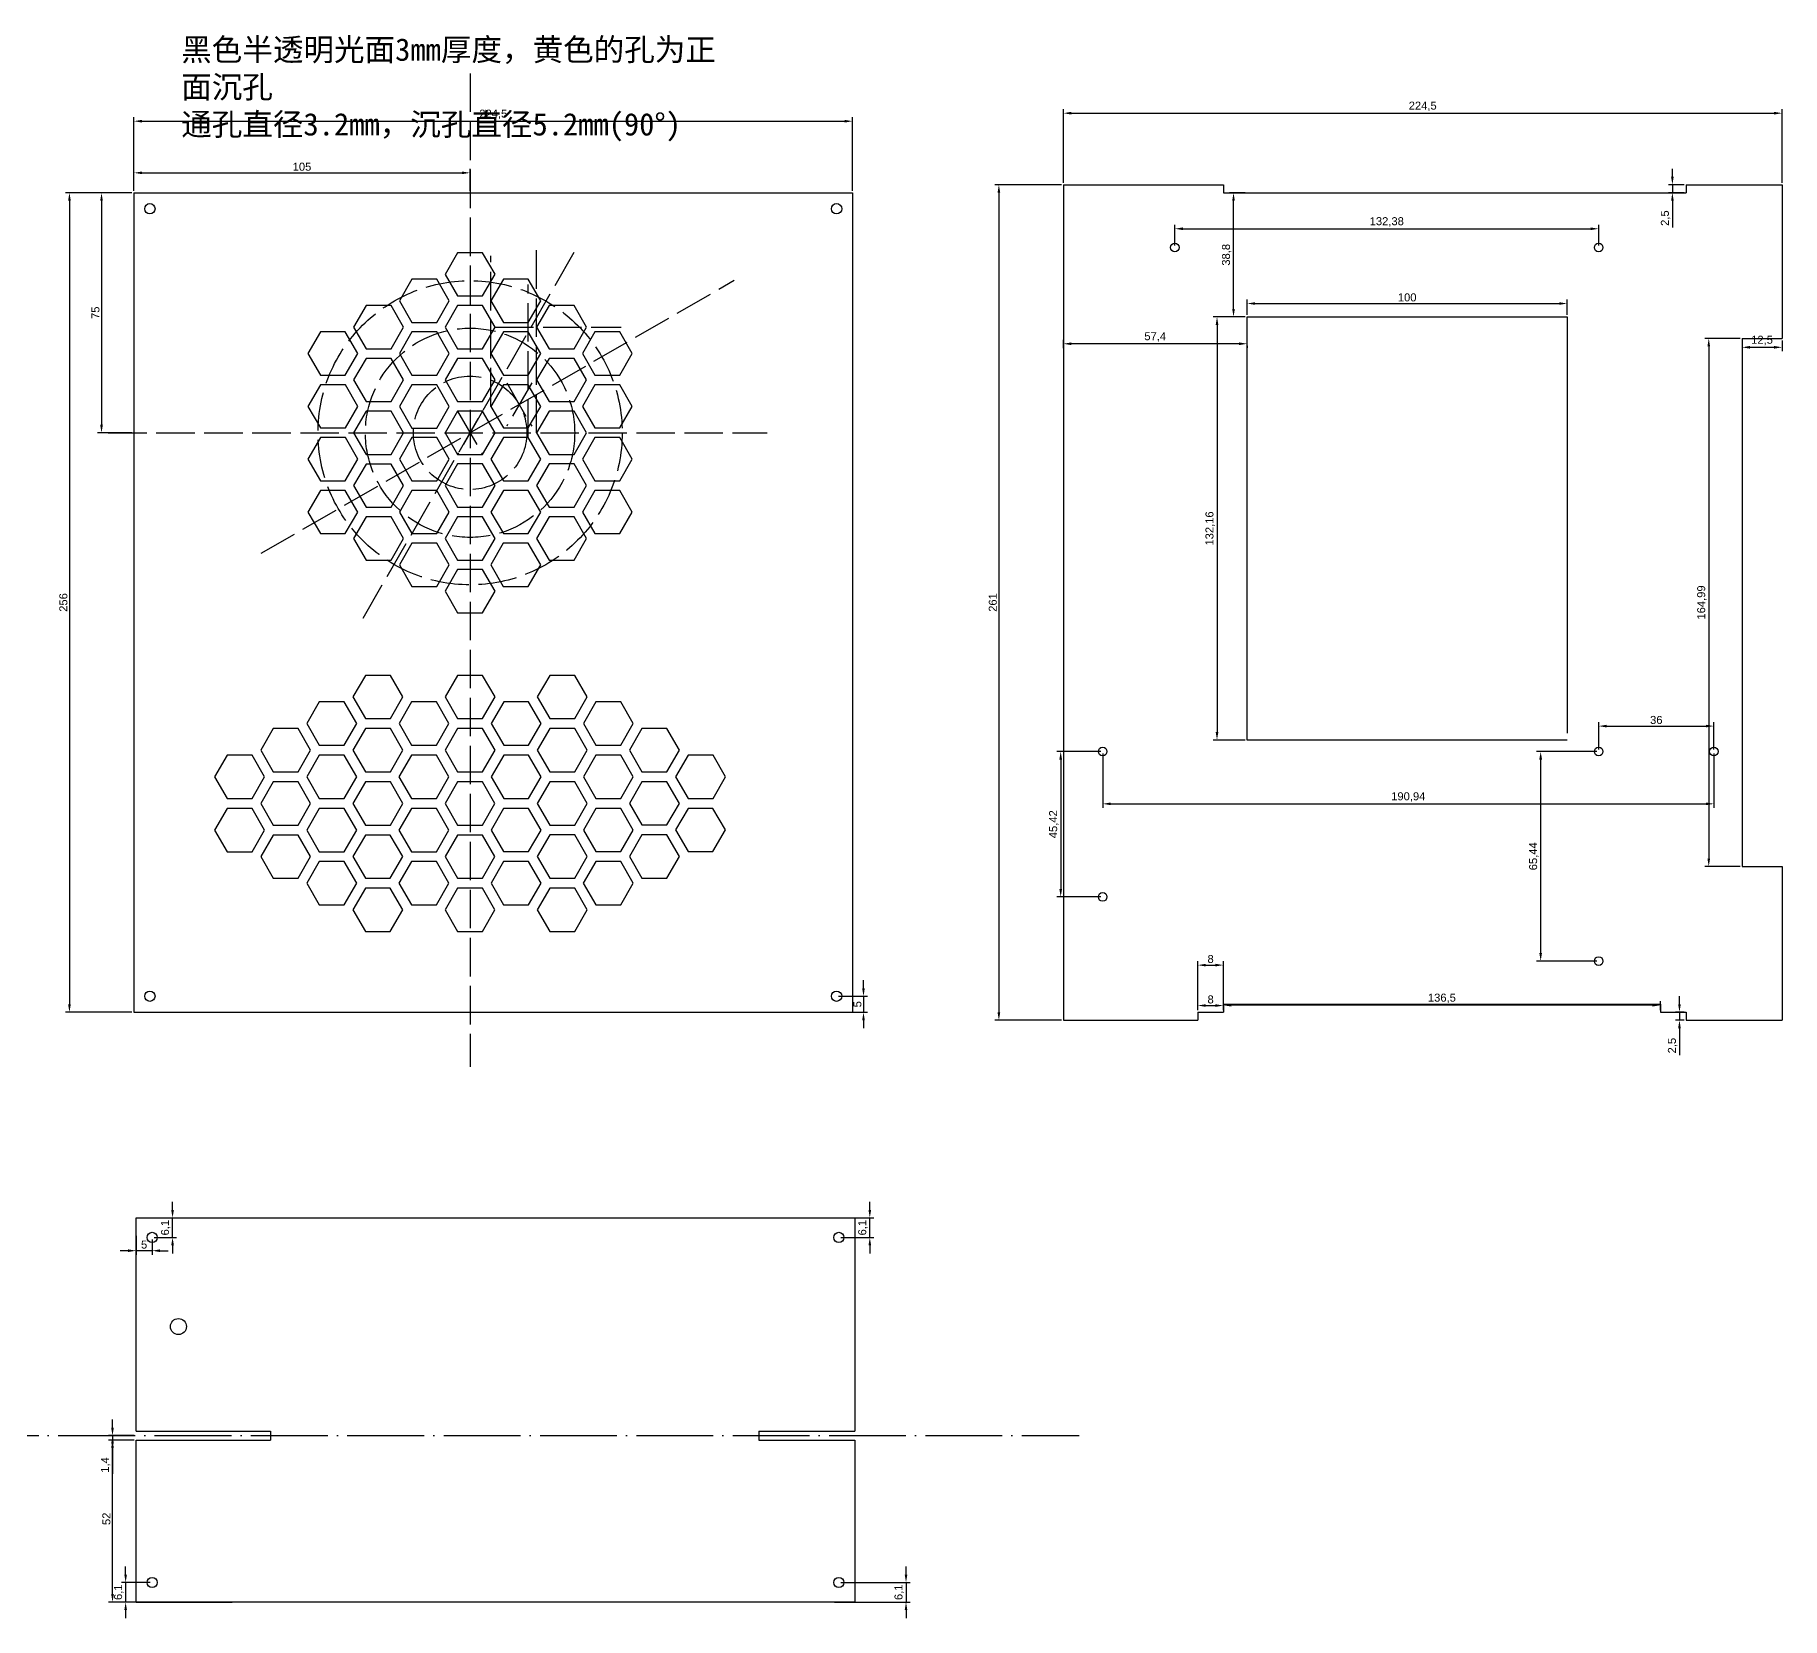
# Model space of a CAD drawing. Header units: millimetres. Extents: x 298 to 1128, y 271 to 765.
# Drawn here: x 582 to 1128, y 271 to 765 of the extents above; entities that cross this region are included whole.
import ezdxf

# ---------------------------------------------------------------- set-up
doc = ezdxf.new("R2010")
doc.units = ezdxf.units.MM
doc.linetypes.add('ACAD_ISO02W100', pattern=[15, 12, -3])
doc.linetypes.add('ACAD_ISO04W100', pattern=[30, 24, -3, 0, -3])
for name, color, linetype in [('discriptions', 40, 'Continuous'), ('marks', 12, 'Continuous'), ('matx', 102, 'Continuous'), ('middleline', 8, 'ACAD_ISO04W100'), ('part marks', 8, 'ACAD_ISO02W100')]:
    doc.layers.add(name, color=color, linetype=linetype)
doc.styles.get("Standard").update_dxf_attribs({"font": 'arial.ttf'})
doc.dimstyles.new('ISO-25', dxfattribs={"dimtxt": 2.5, "dimasz": 2.5, "dimexe": 1.25, "dimexo": 0.625, "dimtad": 1, "dimtxsty": 'Standard', "dimcen": 2.5, "dimadec": 0, "dimazin": 0, "dimtfac": 1, "dimtmove": 0, "dimatfit": 3, "dimfxl": 1, "dimarcsym": 0})

# ---------------------------------------------------------------- blocks, each defined once
blk = doc.blocks.new('*D22')
at = {"layer": 'Defpoints', "color": 0, "transparency": 16777216}
for p in [(1127.55, 740.96), (903.05, 718.62), (1127.55, 718.62)]:
    blk.add_point(p, dxfattribs=at)
at = {"layer": 'marks', "color": 0, "lineweight": -2, "transparency": 16777216}
for p, q in [((903.05, 719.25), (903.05, 742.21)), ((905.55, 740.96), (1125.05, 740.96)), ((1127.55, 719.25), (1127.55, 742.21))]:
    blk.add_line(p, q, dxfattribs=at)
at = {"layer": 'marks', "color": 0, "transparency": 16777216}
for points in [[(905.55, 741.38), (905.55, 740.54), (903.05, 740.96)], [(1125.05, 741.38), (1125.05, 740.54), (1127.55, 740.96)]]:
    blk.add_solid(points, dxfattribs=at)
at = {"layer": 'marks', "color": 0, "transparency": 16777216, "insert": (1015.3, 743.09), "char_height": 2.5, "attachment_point": 5}
blk.add_mtext('224,5', dxfattribs=at)
blk = doc.blocks.new('*D23')
at = {"layer": 'Defpoints', "color": 0, "transparency": 16777216}
for p in [(903.05, 718.62), (882.91, 457.62), (903.05, 457.62)]:
    blk.add_point(p, dxfattribs=at)
at = {"layer": 'marks', "color": 0, "lineweight": -2, "transparency": 16777216}
for p, q in [((902.43, 718.62), (881.66, 718.62)), ((882.91, 716.12), (882.91, 460.12)), ((902.43, 457.62), (881.66, 457.62))]:
    blk.add_line(p, q, dxfattribs=at)
at = {"layer": 'marks', "color": 0, "transparency": 16777216}
for points in [[(882.49, 716.12), (883.33, 716.12), (882.91, 718.62)], [(882.49, 460.12), (883.33, 460.12), (882.91, 457.62)]]:
    blk.add_solid(points, dxfattribs=at)
at = {"layer": 'marks', "color": 0, "transparency": 16777216, "insert": (881.01, 588.12), "char_height": 2.5, "attachment_point": 5, "rotation": 90}
blk.add_mtext('261', dxfattribs=at)
blk = doc.blocks.new('*D24')
at = {"layer": 'Defpoints', "color": 0, "transparency": 16777216}
for p in [(837.22, 738.46), (612.72, 716.12), (837.22, 716.12)]:
    blk.add_point(p, dxfattribs=at)
at = {"layer": 'marks', "color": 0, "lineweight": -2, "transparency": 16777216}
for p, q in [((612.72, 716.75), (612.72, 739.71)), ((615.22, 738.46), (834.72, 738.46)), ((837.22, 716.75), (837.22, 739.71))]:
    blk.add_line(p, q, dxfattribs=at)
at = {"layer": 'marks', "color": 0, "transparency": 16777216}
for points in [[(615.22, 738.88), (615.22, 738.04), (612.72, 738.46)], [(834.72, 738.88), (834.72, 738.04), (837.22, 738.46)]]:
    blk.add_solid(points, dxfattribs=at)
at = {"layer": 'marks', "color": 0, "transparency": 16777216, "insert": (724.97, 740.59), "char_height": 2.5, "attachment_point": 5}
blk.add_mtext('224,5', dxfattribs=at)
blk = doc.blocks.new('*D25')
at = {"layer": 'Defpoints', "color": 0, "transparency": 16777216}
for p in [(612.72, 716.12), (592.58, 460.12), (612.72, 460.12)]:
    blk.add_point(p, dxfattribs=at)
at = {"layer": 'marks', "color": 0, "lineweight": -2, "transparency": 16777216}
for p, q in [((612.1, 716.12), (591.33, 716.12)), ((592.58, 713.62), (592.58, 462.62)), ((612.1, 460.12), (591.33, 460.12))]:
    blk.add_line(p, q, dxfattribs=at)
at = {"layer": 'marks', "color": 0, "transparency": 16777216}
for points in [[(592.16, 713.62), (592.99, 713.62), (592.58, 716.12)], [(592.16, 462.62), (592.99, 462.62), (592.58, 460.12)]]:
    blk.add_solid(points, dxfattribs=at)
at = {"layer": 'marks', "color": 0, "transparency": 16777216, "insert": (590.68, 588.12), "char_height": 2.5, "attachment_point": 5, "rotation": 90}
blk.add_mtext('256', dxfattribs=at)
blk = doc.blocks.new('*D26')
at = {"layer": 'Defpoints', "color": 0, "transparency": 16777216}
for p in [(832.22, 465.12), (832.22, 460.12), (840.62, 460.12)]:
    blk.add_point(p, dxfattribs=at)
at = {"layer": 'marks', "color": 0, "lineweight": -2, "transparency": 16777216}
for p, q in [((840.62, 467.62), (840.62, 470.12)), ((832.85, 465.12), (841.87, 465.12)), ((840.62, 465.12), (840.62, 460.12)), ((832.85, 460.12), (841.87, 460.12)), ((840.62, 457.62), (840.62, 455.12))]:
    blk.add_line(p, q, dxfattribs=at)
at = {"layer": 'marks', "color": 0, "transparency": 16777216}
for points in [[(840.2, 467.62), (841.03, 467.62), (840.62, 465.12)], [(840.2, 457.62), (841.03, 457.62), (840.62, 460.12)]]:
    blk.add_solid(points, dxfattribs=at)
at = {"layer": 'marks', "color": 0, "transparency": 16777216, "insert": (838.72, 462.62), "char_height": 2.5, "attachment_point": 5, "rotation": 90}
blk.add_mtext('5', dxfattribs=at)
blk = doc.blocks.new('*D30')
at = {"layer": 'Defpoints', "color": 0, "transparency": 16777216}
for p in [(1093.3, 716.12), (1097.55, 718.62), (1097.55, 716.12)]:
    blk.add_point(p, dxfattribs=at)
at = {"layer": 'marks', "color": 0, "lineweight": -2, "transparency": 16777216}
for p, q in [((1093.3, 721.12), (1093.3, 723.62)), ((1096.93, 718.62), (1092.05, 718.62)), ((1096.93, 716.12), (1092.05, 716.12)), ((1093.3, 718.62), (1093.3, 716.12)), ((1093.3, 713.62), (1093.3, 705.26))]:
    blk.add_line(p, q, dxfattribs=at)
at = {"layer": 'marks', "color": 0, "transparency": 16777216}
for points in [[(1092.89, 721.12), (1093.72, 721.12), (1093.3, 718.62)], [(1092.89, 713.62), (1093.72, 713.62), (1093.3, 716.12)]]:
    blk.add_solid(points, dxfattribs=at)
at = {"layer": 'marks', "color": 0, "transparency": 16777216, "insert": (1091.18, 708.19), "char_height": 2.5, "attachment_point": 5, "rotation": 90}
blk.add_mtext('2,5', dxfattribs=at)
blk = doc.blocks.new('*D31')
at = {"layer": 'Defpoints', "color": 0, "transparency": 16777216}
for p in [(1115.05, 670.62), (1127.55, 670.62), (1127.55, 667.83)]:
    blk.add_point(p, dxfattribs=at)
at = {"layer": 'marks', "color": 0, "lineweight": -2, "transparency": 16777216}
for p, q in [((1115.05, 669.99), (1115.05, 666.58)), ((1117.55, 667.83), (1125.05, 667.83)), ((1127.55, 669.99), (1127.55, 666.58))]:
    blk.add_line(p, q, dxfattribs=at)
at = {"layer": 'marks', "color": 0, "transparency": 16777216}
for points in [[(1117.55, 668.25), (1117.55, 667.41), (1115.05, 667.83)], [(1125.05, 668.25), (1125.05, 667.41), (1127.55, 667.83)]]:
    blk.add_solid(points, dxfattribs=at)
at = {"layer": 'marks', "color": 0, "transparency": 16777216, "insert": (1121.3, 669.96), "char_height": 2.5, "attachment_point": 5}
blk.add_mtext('12,5', dxfattribs=at)
blk = doc.blocks.new('*D32')
at = {"layer": 'Defpoints', "color": 0, "transparency": 16777216}
for p in [(1115.05, 670.62), (1104.66, 505.63), (1115.05, 505.63)]:
    blk.add_point(p, dxfattribs=at)
at = {"layer": 'marks', "color": 0, "lineweight": -2, "transparency": 16777216}
for p, q in [((1114.43, 670.62), (1103.41, 670.62)), ((1104.66, 668.12), (1104.66, 508.13)), ((1114.43, 505.63), (1103.41, 505.63))]:
    blk.add_line(p, q, dxfattribs=at)
at = {"layer": 'marks', "color": 0, "transparency": 16777216}
for points in [[(1104.24, 668.12), (1105.07, 668.12), (1104.66, 670.62)], [(1104.24, 508.13), (1105.07, 508.13), (1104.66, 505.63)]]:
    blk.add_solid(points, dxfattribs=at)
at = {"layer": 'marks', "color": 0, "transparency": 16777216, "insert": (1102.53, 588.12), "char_height": 2.5, "attachment_point": 5, "rotation": 90}
blk.add_mtext('164,99', dxfattribs=at)
blk = doc.blocks.new('*D33')
at = {"layer": 'Defpoints', "color": 0, "transparency": 16777216}
for p in [(953.05, 474.84), (945.05, 460.13), (953.05, 460.13)]:
    blk.add_point(p, dxfattribs=at)
at = {"layer": 'marks', "color": 0, "lineweight": -2, "transparency": 16777216}
for p, q in [((945.05, 460.75), (945.05, 476.09)), ((947.55, 474.84), (950.55, 474.84)), ((953.05, 460.75), (953.05, 476.09))]:
    blk.add_line(p, q, dxfattribs=at)
at = {"layer": 'marks', "color": 0, "transparency": 16777216}
for points in [[(947.55, 475.26), (947.55, 474.43), (945.05, 474.84)], [(950.55, 475.26), (950.55, 474.43), (953.05, 474.84)]]:
    blk.add_solid(points, dxfattribs=at)
at = {"layer": 'marks', "color": 0, "transparency": 16777216, "insert": (949.05, 476.75), "char_height": 2.5, "attachment_point": 5}
blk.add_mtext('8', dxfattribs=at)
blk = doc.blocks.new('*D34')
at = {"layer": 'Defpoints', "color": 0, "transparency": 16777216}
for p in [(945.05, 460.13), (953.05, 462.21), (953.05, 460.13)]:
    blk.add_point(p, dxfattribs=at)
at = {"layer": 'marks', "color": 0, "lineweight": -2, "transparency": 16777216}
for p, q in [((945.05, 460.75), (945.05, 463.46)), ((947.55, 462.21), (950.55, 462.21)), ((953.05, 460.75), (953.05, 463.46))]:
    blk.add_line(p, q, dxfattribs=at)
at = {"layer": 'marks', "color": 0, "transparency": 16777216}
for points in [[(947.55, 462.63), (947.55, 461.8), (945.05, 462.21)], [(950.55, 462.63), (950.55, 461.8), (953.05, 462.21)]]:
    blk.add_solid(points, dxfattribs=at)
at = {"layer": 'marks', "color": 0, "transparency": 16777216, "insert": (949.05, 464.11), "char_height": 2.5, "attachment_point": 5}
blk.add_mtext('8', dxfattribs=at)
blk = doc.blocks.new('*D35')
at = {"layer": 'Defpoints', "color": 0, "transparency": 16777216}
for p in [(953.05, 462.32), (953.05, 460.13), (1089.55, 460.13)]:
    blk.add_point(p, dxfattribs=at)
at = {"layer": 'marks', "color": 0, "lineweight": -2, "transparency": 16777216}
for p, q in [((953.05, 460.75), (953.05, 463.57)), ((1087.05, 462.32), (955.55, 462.32)), ((1089.55, 460.75), (1089.55, 463.57))]:
    blk.add_line(p, q, dxfattribs=at)
at = {"layer": 'marks', "color": 0, "transparency": 16777216}
for points in [[(955.55, 462.73), (955.55, 461.9), (953.05, 462.32)], [(1087.05, 462.73), (1087.05, 461.9), (1089.55, 462.32)]]:
    blk.add_solid(points, dxfattribs=at)
at = {"layer": 'marks', "color": 0, "transparency": 16777216, "insert": (1021.3, 464.45), "char_height": 2.5, "attachment_point": 5}
blk.add_mtext('136,5', dxfattribs=at)
blk = doc.blocks.new('*D36')
at = {"layer": 'Defpoints', "color": 0, "transparency": 16777216}
for p in [(612.72, 716.12), (602.6, 641.13), (612.72, 641.13)]:
    blk.add_point(p, dxfattribs=at)
at = {"layer": 'marks', "color": 0, "lineweight": -2, "transparency": 16777216}
for p, q in [((612.1, 716.12), (601.35, 716.12)), ((602.6, 713.62), (602.6, 643.63)), ((612.1, 641.13), (601.35, 641.13))]:
    blk.add_line(p, q, dxfattribs=at)
at = {"layer": 'marks', "color": 0, "transparency": 16777216}
for points in [[(602.18, 713.62), (603.01, 713.62), (602.6, 716.12)], [(602.18, 643.63), (603.01, 643.63), (602.6, 641.13)]]:
    blk.add_solid(points, dxfattribs=at)
at = {"layer": 'marks', "color": 0, "transparency": 16777216, "insert": (600.7, 678.62), "char_height": 2.5, "attachment_point": 5, "rotation": 90}
blk.add_mtext('75', dxfattribs=at)
blk = doc.blocks.new('*D11')
at = {"layer": 'Defpoints', "color": 0, "transparency": 16777216}
for p in [(717.72, 722.33), (612.72, 716.12), (717.72, 716.12)]:
    blk.add_point(p, dxfattribs=at)
at = {"layer": 'marks', "color": 0, "lineweight": -2, "transparency": 16777216}
for p, q in [((612.72, 716.75), (612.72, 723.58)), ((615.22, 722.33), (715.22, 722.33)), ((717.72, 716.75), (717.72, 723.58))]:
    blk.add_line(p, q, dxfattribs=at)
at = {"layer": 'marks', "color": 0, "transparency": 16777216}
for points in [[(615.22, 722.75), (615.22, 721.92), (612.72, 722.33)], [(715.22, 722.75), (715.22, 721.92), (717.72, 722.33)]]:
    blk.add_solid(points, dxfattribs=at)
at = {"layer": 'marks', "color": 0, "transparency": 16777216, "insert": (665.22, 724.23), "char_height": 2.5, "attachment_point": 5}
blk.add_mtext('105', dxfattribs=at)
blk = doc.blocks.new('*U1')
at = {"color": 114, "true_color": 0x139b48}
blk.add_lwpolyline([(-3.9, 6.75), (-7.8, 0), (-3.9, -6.75), (3.9, -6.75), (7.8, 0), (3.9, 6.75)], close=True, dxfattribs=at)
blk = doc.blocks.new('*U2')
at = {"layer": 'matx', "color": 0, "linetype": 'ByBlock', "lineweight": -2, "transparency": 16777216}
for p, rotation in [((719.44, 668.96), 59.99999999999999), ((719.44, 652.46), 59.99999999999999), ((676.57, 644.21), 120), ((690.86, 635.96), 120), ((719.44, 635.96), 59.99999999999999), ((705.15, 627.71), 120), ((705.15, 611.21), 180), ((733.73, 611.21), 299.9999999999999), ((719.44, 602.96), 239.9999999999999), ((748.02, 602.96), 299.9999999999999), ((690.86, 602.96), 180), ((676.57, 594.71), 180), ((762.31, 594.71), 299.9999999999999), ((719.44, 586.46), 239.9999999999999), ((719.44, 569.96), 239.9999999999999)]:
    blk.add_blockref('*U1', p, dxfattribs=dict(at, rotation=rotation))
for p in [(762.31, 644.21), (748.02, 635.96), (733.73, 627.71)]:
    blk.add_blockref('*U1', p, dxfattribs=at)
blk = doc.blocks.new('*U3')
at = {"color": 114, "true_color": 0x139b48}
blk.add_lwpolyline([(-3.9, 6.75), (-7.8, 0), (-3.9, -6.75), (3.9, -6.75), (7.8, 0), (3.9, 6.75)], close=True, dxfattribs=at)
blk = doc.blocks.new('*U4')
at = {"layer": 'matx', "color": 0, "linetype": 'ByBlock', "lineweight": -2, "transparency": 16777216}
for p, rotation in [((705.15, 644.21), 59.99999999999999), ((690.86, 619.46), 120), ((748.02, 619.46), 299.9999999999999), ((705.15, 594.71), 180), ((733.73, 594.71), 240)]:
    blk.add_blockref('*U3', p, dxfattribs=dict(at, rotation=rotation))
blk.add_blockref('*U3', (733.73, 644.21), dxfattribs=at)
blk = doc.blocks.new('*U5')
at = {"color": 114, "true_color": 0x139b48}
for points in [[(-11.04, 10.88), (-14.94, 4.13), (-11.04, -2.63), (-3.25, -2.63), (0.65, 4.13), (-3.25, 10.88)], [(3.25, 2.63), (-0.65, -4.13), (3.25, -10.88), (11.04, -10.88), (14.94, -4.13), (11.04, 2.63)]]:
    blk.add_lwpolyline(points, close=True, dxfattribs=at)
blk = doc.blocks.new('*U6')
at = {"layer": 'matx', "color": 0, "linetype": 'ByBlock', "lineweight": -2, "transparency": 16777216}
for p, rotation in [((698, 656.58), 59.99999999999999), ((676.57, 619.46), 120), ((762.31, 619.46), 300.0000000000001), ((740.87, 582.34), 239.9999999999999), ((698, 582.34), 180)]:
    blk.add_blockref('*U5', p, dxfattribs=dict(at, rotation=rotation))
blk.add_blockref('*U5', (740.87, 656.58), dxfattribs=at)
blk = doc.blocks.new('*D12')
at = {"layer": 'Defpoints', "color": 0, "transparency": 16777216}
for p in [(1097.55, 460.13), (1095.51, 457.62), (1097.55, 457.62)]:
    blk.add_point(p, dxfattribs=at)
at = {"layer": 'marks', "color": 0, "lineweight": -2, "transparency": 16777216}
for p, q in [((1095.51, 462.63), (1095.51, 465.13)), ((1096.93, 460.13), (1094.26, 460.13)), ((1095.51, 460.13), (1095.51, 457.62)), ((1096.93, 457.62), (1094.26, 457.62)), ((1095.51, 455.12), (1095.51, 446.76))]:
    blk.add_line(p, q, dxfattribs=at)
at = {"layer": 'marks', "color": 0, "transparency": 16777216}
for points in [[(1095.09, 462.63), (1095.92, 462.63), (1095.51, 460.13)], [(1095.09, 455.12), (1095.92, 455.12), (1095.51, 457.62)]]:
    blk.add_solid(points, dxfattribs=at)
at = {"layer": 'marks', "color": 0, "transparency": 16777216, "insert": (1093.38, 449.69), "char_height": 2.5, "attachment_point": 5, "rotation": 90}
blk.add_mtext('2,5', dxfattribs=at)
blk = doc.blocks.new('*D13')
at = {"layer": 'Defpoints', "color": 0, "transparency": 16777216}
for p in [(1070.27, 704.86), (937.89, 699.04), (1070.27, 699.04)]:
    blk.add_point(p, dxfattribs=at)
at = {"layer": 'marks', "color": 0, "lineweight": -2, "transparency": 16777216}
for p, q in [((937.89, 699.66), (937.89, 706.11)), ((940.39, 704.86), (1067.77, 704.86)), ((1070.27, 699.66), (1070.27, 706.11))]:
    blk.add_line(p, q, dxfattribs=at)
at = {"layer": 'marks', "color": 0, "transparency": 16777216}
for points in [[(940.39, 705.28), (940.39, 704.44), (937.89, 704.86)], [(1067.77, 705.28), (1067.77, 704.44), (1070.27, 704.86)]]:
    blk.add_solid(points, dxfattribs=at)
at = {"layer": 'marks', "color": 0, "transparency": 16777216, "insert": (1004.08, 706.99), "char_height": 2.5, "attachment_point": 5}
blk.add_mtext('132,38', dxfattribs=at)
blk = doc.blocks.new('*D14')
at = {"layer": 'Defpoints', "color": 0, "transparency": 16777216}
for p in [(915.33, 541.56), (1106.27, 541.56), (1106.27, 525.22)]:
    blk.add_point(p, dxfattribs=at)
at = {"layer": 'marks', "color": 0, "lineweight": -2, "transparency": 16777216}
for p, q in [((915.33, 540.93), (915.33, 523.97)), ((1106.27, 540.93), (1106.27, 523.97)), ((917.83, 525.22), (1103.77, 525.22))]:
    blk.add_line(p, q, dxfattribs=at)
at = {"layer": 'marks', "color": 0, "transparency": 16777216}
for points in [[(917.83, 525.64), (917.83, 524.81), (915.33, 525.22)], [(1103.77, 525.64), (1103.77, 524.81), (1106.27, 525.22)]]:
    blk.add_solid(points, dxfattribs=at)
at = {"layer": 'marks', "color": 0, "transparency": 16777216, "insert": (1010.8, 527.35), "char_height": 2.5, "attachment_point": 5}
blk.add_mtext('190,94', dxfattribs=at)
blk = doc.blocks.new('*D15')
at = {"layer": 'Defpoints', "color": 0, "transparency": 16777216}
for p in [(1106.27, 549.51), (1070.27, 541.56), (1106.27, 541.56)]:
    blk.add_point(p, dxfattribs=at)
at = {"layer": 'marks', "color": 0, "lineweight": -2, "transparency": 16777216}
for p, q in [((1070.27, 542.18), (1070.27, 550.76)), ((1072.77, 549.51), (1103.77, 549.51)), ((1106.27, 542.18), (1106.27, 550.76))]:
    blk.add_line(p, q, dxfattribs=at)
at = {"layer": 'marks', "color": 0, "transparency": 16777216}
for points in [[(1072.77, 549.92), (1072.77, 549.09), (1070.27, 549.51)], [(1103.77, 549.92), (1103.77, 549.09), (1106.27, 549.51)]]:
    blk.add_solid(points, dxfattribs=at)
at = {"layer": 'marks', "color": 0, "transparency": 16777216, "insert": (1088.27, 551.41), "char_height": 2.5, "attachment_point": 5}
blk.add_mtext('36', dxfattribs=at)
blk = doc.blocks.new('*D16')
at = {"layer": 'Defpoints', "color": 0, "transparency": 16777216}
for p in [(915.33, 541.56), (902.22, 496.14), (915.33, 496.14)]:
    blk.add_point(p, dxfattribs=at)
at = {"layer": 'marks', "color": 0, "lineweight": -2, "transparency": 16777216}
for p, q in [((914.71, 541.56), (900.97, 541.56)), ((902.22, 539.06), (902.22, 498.64)), ((914.71, 496.14), (900.97, 496.14))]:
    blk.add_line(p, q, dxfattribs=at)
at = {"layer": 'marks', "color": 0, "transparency": 16777216}
for points in [[(901.8, 539.06), (902.64, 539.06), (902.22, 541.56)], [(901.8, 498.64), (902.64, 498.64), (902.22, 496.14)]]:
    blk.add_solid(points, dxfattribs=at)
at = {"layer": 'marks', "color": 0, "transparency": 16777216, "insert": (900.09, 518.85), "char_height": 2.5, "attachment_point": 5, "rotation": 90}
blk.add_mtext('45,42', dxfattribs=at)
blk = doc.blocks.new('*D17')
at = {"layer": 'Defpoints', "color": 0, "transparency": 16777216}
for p in [(1070.27, 541.56), (1052.15, 476.12), (1070.27, 476.12)]:
    blk.add_point(p, dxfattribs=at)
at = {"layer": 'marks', "color": 0, "lineweight": -2, "transparency": 16777216}
for p, q in [((1069.65, 541.56), (1050.9, 541.56)), ((1052.15, 539.06), (1052.15, 478.62)), ((1069.65, 476.12), (1050.9, 476.12))]:
    blk.add_line(p, q, dxfattribs=at)
at = {"layer": 'marks', "color": 0, "transparency": 16777216}
for points in [[(1051.73, 539.06), (1052.57, 539.06), (1052.15, 541.56)], [(1051.73, 478.62), (1052.57, 478.62), (1052.15, 476.12)]]:
    blk.add_solid(points, dxfattribs=at)
at = {"layer": 'marks', "color": 0, "transparency": 16777216, "insert": (1050.02, 508.84), "char_height": 2.5, "attachment_point": 5, "rotation": 90}
blk.add_mtext('65,44', dxfattribs=at)
blk = doc.blocks.new('*D18')
at = {"layer": 'Defpoints', "color": 0, "transparency": 16777216}
for p in [(960.45, 677.32), (1060.45, 681.5), (1060.45, 677.32)]:
    blk.add_point(p, dxfattribs=at)
at = {"layer": 'marks', "color": 0, "lineweight": -2, "transparency": 16777216}
for p, q in [((960.45, 677.95), (960.45, 682.75)), ((1060.45, 677.95), (1060.45, 682.75)), ((962.95, 681.5), (1057.95, 681.5))]:
    blk.add_line(p, q, dxfattribs=at)
at = {"layer": 'marks', "color": 0, "transparency": 16777216}
for points in [[(962.95, 681.92), (962.95, 681.09), (960.45, 681.5)], [(1057.95, 681.92), (1057.95, 681.09), (1060.45, 681.5)]]:
    blk.add_solid(points, dxfattribs=at)
at = {"layer": 'marks', "color": 0, "transparency": 16777216, "insert": (1010.45, 683.41), "char_height": 2.5, "attachment_point": 5}
blk.add_mtext('100', dxfattribs=at)
blk = doc.blocks.new('*D19')
at = {"layer": 'Defpoints', "color": 0, "transparency": 16777216}
for p in [(960.45, 677.32), (951.05, 545.16), (960.45, 545.16)]:
    blk.add_point(p, dxfattribs=at)
at = {"layer": 'marks', "color": 0, "lineweight": -2, "transparency": 16777216}
for p, q in [((959.83, 677.32), (949.8, 677.32)), ((951.05, 674.82), (951.05, 547.66)), ((959.83, 545.16), (949.8, 545.16))]:
    blk.add_line(p, q, dxfattribs=at)
at = {"layer": 'marks', "color": 0, "transparency": 16777216}
for points in [[(950.63, 674.82), (951.47, 674.82), (951.05, 677.32)], [(950.63, 547.66), (951.47, 547.66), (951.05, 545.16)]]:
    blk.add_solid(points, dxfattribs=at)
at = {"layer": 'marks', "color": 0, "transparency": 16777216, "insert": (948.92, 611.24), "char_height": 2.5, "attachment_point": 5, "rotation": 90}
blk.add_mtext('132,16', dxfattribs=at)
blk = doc.blocks.new('*D20')
at = {"layer": 'Defpoints', "color": 0, "transparency": 16777216}
for p in [(956.21, 716.12), (960.45, 716.12), (960.45, 677.32)]:
    blk.add_point(p, dxfattribs=at)
at = {"layer": 'marks', "color": 0, "lineweight": -2, "transparency": 16777216}
for p, q in [((959.83, 716.12), (954.96, 716.12)), ((956.21, 679.82), (956.21, 713.62)), ((959.83, 677.32), (954.96, 677.32))]:
    blk.add_line(p, q, dxfattribs=at)
at = {"layer": 'marks', "color": 0, "transparency": 16777216}
for points in [[(955.79, 713.62), (956.62, 713.62), (956.21, 716.12)], [(955.79, 679.82), (956.62, 679.82), (956.21, 677.32)]]:
    blk.add_solid(points, dxfattribs=at)
at = {"layer": 'marks', "color": 0, "transparency": 16777216, "insert": (954.08, 696.72), "char_height": 2.5, "attachment_point": 5, "rotation": 90}
blk.add_mtext('38,8', dxfattribs=at)
blk = doc.blocks.new('*D21')
at = {"layer": 'Defpoints', "color": 0, "transparency": 16777216}
for p in [(903.05, 668.94), (903.05, 666.92), (960.45, 668.94)]:
    blk.add_point(p, dxfattribs=at)
at = {"layer": 'marks', "color": 0, "lineweight": -2, "transparency": 16777216}
for p, q in [((903.05, 667.54), (903.05, 670.19)), ((957.95, 668.94), (905.55, 668.94)), ((960.45, 668.31), (960.45, 667.69))]:
    blk.add_line(p, q, dxfattribs=at)
at = {"layer": 'marks', "color": 0, "transparency": 16777216}
for points in [[(905.55, 669.36), (905.55, 668.52), (903.05, 668.94)], [(957.95, 669.36), (957.95, 668.52), (960.45, 668.94)]]:
    blk.add_solid(points, dxfattribs=at)
at = {"layer": 'marks', "color": 0, "transparency": 16777216, "insert": (931.75, 671.06), "char_height": 2.5, "attachment_point": 5}
blk.add_mtext('57,4', dxfattribs=at)
blk = doc.blocks.new('*D37')
at = {"layer": 'Defpoints', "color": 0, "transparency": 16777216}
for p in [(613.41, 327.88), (606.03, 326.48), (613.41, 326.48)]:
    blk.add_point(p, dxfattribs=at)
at = {"layer": 'marks', "color": 0, "lineweight": -2, "transparency": 16777216}
for p, q in [((612.78, 327.88), (604.78, 327.88)), ((606.03, 330.38), (606.03, 332.88)), ((606.03, 327.88), (606.03, 326.48)), ((612.78, 326.48), (604.78, 326.48)), ((606.03, 323.98), (606.03, 315.93))]:
    blk.add_line(p, q, dxfattribs=at)
at = {"layer": 'marks', "color": 0, "transparency": 16777216}
for points in [[(605.61, 330.38), (606.45, 330.38), (606.03, 327.88)], [(605.61, 323.98), (606.45, 323.98), (606.03, 326.48)]]:
    blk.add_solid(points, dxfattribs=at)
at = {"layer": 'marks', "color": 0, "transparency": 16777216, "insert": (603.9, 318.7), "char_height": 2.5, "attachment_point": 5, "rotation": 90}
blk.add_mtext('1,4', dxfattribs=at)
blk = doc.blocks.new('*D38')
at = {"layer": 'Defpoints', "color": 0, "transparency": 16777216}
for p in [(606.03, 327.88), (613.41, 327.88), (613.41, 275.88)]:
    blk.add_point(p, dxfattribs=at)
at = {"layer": 'marks', "color": 0, "lineweight": -2, "transparency": 16777216}
for p, q in [((612.78, 327.88), (604.78, 327.88)), ((606.03, 278.38), (606.03, 325.38)), ((612.78, 275.88), (604.78, 275.88))]:
    blk.add_line(p, q, dxfattribs=at)
at = {"layer": 'marks', "color": 0, "transparency": 16777216}
for points in [[(605.61, 325.38), (606.45, 325.38), (606.03, 327.88)], [(605.61, 278.38), (606.45, 278.38), (606.03, 275.88)]]:
    blk.add_solid(points, dxfattribs=at)
at = {"layer": 'marks', "color": 0, "transparency": 16777216, "insert": (604.13, 301.88), "char_height": 2.5, "attachment_point": 5, "rotation": 90}
blk.add_mtext('52', dxfattribs=at)
blk = doc.blocks.new('*D39')
at = {"layer": 'Defpoints', "color": 0, "transparency": 16777216}
for p in [(613.41, 390.88), (618.41, 389.78), (613.41, 385.63)]:
    blk.add_point(p, dxfattribs=at)
at = {"layer": 'marks', "color": 0, "lineweight": -2, "transparency": 16777216}
for p, q in [((613.41, 390.26), (613.41, 384.38)), ((618.41, 389.16), (618.41, 384.38)), ((610.91, 385.63), (608.41, 385.63)), ((618.41, 385.63), (613.41, 385.63)), ((620.91, 385.63), (623.41, 385.63))]:
    blk.add_line(p, q, dxfattribs=at)
at = {"layer": 'marks', "color": 0, "transparency": 16777216}
for points in [[(610.91, 386.05), (610.91, 385.21), (613.41, 385.63)], [(620.91, 386.05), (620.91, 385.21), (618.41, 385.63)]]:
    blk.add_solid(points, dxfattribs=at)
at = {"layer": 'marks', "color": 0, "transparency": 16777216, "insert": (615.91, 387.53), "char_height": 2.5, "attachment_point": 5}
blk.add_mtext('5', dxfattribs=at)
blk = doc.blocks.new('*D40')
at = {"layer": 'Defpoints', "color": 0, "transparency": 16777216}
for p in [(618.41, 395.88), (624.79, 395.88), (618.41, 389.78)]:
    blk.add_point(p, dxfattribs=at)
at = {"layer": 'marks', "color": 0, "lineweight": -2, "transparency": 16777216}
for p, q in [((624.79, 398.38), (624.79, 400.88)), ((619.03, 395.88), (626.04, 395.88)), ((624.79, 389.78), (624.79, 395.88)), ((619.03, 389.78), (626.04, 389.78)), ((624.79, 387.28), (624.79, 384.78))]:
    blk.add_line(p, q, dxfattribs=at)
at = {"layer": 'marks', "color": 0, "transparency": 16777216}
for points in [[(624.37, 398.38), (625.21, 398.38), (624.79, 395.88)], [(624.37, 387.28), (625.21, 387.28), (624.79, 389.78)]]:
    blk.add_solid(points, dxfattribs=at)
at = {"layer": 'marks', "color": 0, "transparency": 16777216, "insert": (622.66, 392.83), "char_height": 2.5, "attachment_point": 5, "rotation": 90}
blk.add_mtext('6,1', dxfattribs=at)
blk = doc.blocks.new('*D41')
at = {"layer": 'Defpoints', "color": 0, "transparency": 16777216}
for p in [(832.91, 281.98), (830.91, 275.88), (853.9, 275.88)]:
    blk.add_point(p, dxfattribs=at)
at = {"layer": 'marks', "color": 0, "lineweight": -2, "transparency": 16777216}
for p, q in [((853.9, 284.48), (853.9, 286.98)), ((833.53, 281.98), (855.15, 281.98)), ((853.9, 281.98), (853.9, 275.88)), ((831.53, 275.88), (855.15, 275.88)), ((853.9, 273.38), (853.9, 270.88))]:
    blk.add_line(p, q, dxfattribs=at)
at = {"layer": 'marks', "color": 0, "transparency": 16777216}
for points in [[(853.49, 284.48), (854.32, 284.48), (853.9, 281.98)], [(853.49, 273.38), (854.32, 273.38), (853.9, 275.88)]]:
    blk.add_solid(points, dxfattribs=at)
at = {"layer": 'marks', "color": 0, "transparency": 16777216, "insert": (851.78, 278.93), "char_height": 2.5, "attachment_point": 5, "rotation": 90}
blk.add_mtext('6,1', dxfattribs=at)
blk = doc.blocks.new('*D42')
at = {"layer": 'Defpoints', "color": 0, "transparency": 16777216}
for p in [(618.41, 281.98), (610.13, 275.88), (618.41, 275.88)]:
    blk.add_point(p, dxfattribs=at)
at = {"layer": 'marks', "color": 0, "lineweight": -2, "transparency": 16777216}
for p, q in [((610.13, 284.48), (610.13, 286.98)), ((617.78, 281.98), (608.88, 281.98)), ((610.13, 281.98), (610.13, 275.88)), ((617.78, 275.88), (608.88, 275.88)), ((610.13, 273.38), (610.13, 270.88))]:
    blk.add_line(p, q, dxfattribs=at)
at = {"layer": 'marks', "color": 0, "transparency": 16777216}
for points in [[(609.71, 284.48), (610.54, 284.48), (610.13, 281.98)], [(609.71, 273.38), (610.54, 273.38), (610.13, 275.88)]]:
    blk.add_solid(points, dxfattribs=at)
at = {"layer": 'marks', "color": 0, "transparency": 16777216, "insert": (608, 278.93), "char_height": 2.5, "attachment_point": 5, "rotation": 90}
blk.add_mtext('6,1', dxfattribs=at)
blk = doc.blocks.new('*D43')
at = {"layer": 'Defpoints', "color": 0, "transparency": 16777216}
for p in [(832.91, 395.88), (842.59, 395.88), (832.91, 389.78)]:
    blk.add_point(p, dxfattribs=at)
at = {"layer": 'marks', "color": 0, "lineweight": -2, "transparency": 16777216}
for p, q in [((842.59, 398.38), (842.59, 400.88)), ((833.53, 395.88), (843.84, 395.88)), ((842.59, 389.78), (842.59, 395.88)), ((833.53, 389.78), (843.84, 389.78)), ((842.59, 387.28), (842.59, 384.78))]:
    blk.add_line(p, q, dxfattribs=at)
at = {"layer": 'marks', "color": 0, "transparency": 16777216}
for points in [[(842.17, 398.38), (843, 398.38), (842.59, 395.88)], [(842.17, 387.28), (843, 387.28), (842.59, 389.78)]]:
    blk.add_solid(points, dxfattribs=at)
at = {"layer": 'marks', "color": 0, "transparency": 16777216, "insert": (840.46, 392.83), "char_height": 2.5, "attachment_point": 5, "rotation": 90}
blk.add_mtext('6,1', dxfattribs=at)

msp = doc.modelspace()

# ---------------------------------------------------------------- linework, layer by layer
at = {"layer": 'matx'}
for p, q in [((612.722, 716.122), (837.222, 716.122)), ((612.722, 716.122), (612.722, 460.122)), ((837.222, 716.122), (837.222, 460.122)), ((903.055, 718.622), (953.055, 718.622)), ((903.055, 718.622), (903.055, 457.622)), ((953.055, 718.622), (953.055, 716.119)), ((953.055, 716.119), (1097.555, 716.119)), ((1097.555, 718.622), (1127.555, 718.622)), ((1097.555, 718.622), (1097.555, 716.119)), ((1127.555, 718.622), (1127.555, 670.62)), ((960.451, 677.322), (1060.451, 677.322)), ((960.451, 545.162), (960.451, 677.322)), ((1060.451, 677.322), (1060.451, 547.322)), ((1115.055, 670.62), (1115.055, 505.625)), ((1115.055, 670.62), (1127.555, 670.62)), ((1060.451, 545.162), (960.451, 545.162)), ((1115.055, 505.625), (1127.555, 505.625)), ((1127.555, 505.625), (1127.555, 457.622)), ((612.722, 460.122), (837.222, 460.122)), ((945.055, 460.126), (945.055, 457.622)), ((945.055, 460.126), (953.052, 460.126)), ((953.052, 462.629), (1089.551, 462.629)), ((953.052, 462.629), (953.052, 460.126)), ((1089.551, 462.629), (1089.551, 460.126)), ((1089.551, 460.126), (1097.555, 460.126)), ((1097.555, 460.126), (1097.555, 457.622)), ((903.055, 457.622), (945.055, 457.622)), ((1097.555, 457.622), (1127.555, 457.622)), ((613.409, 395.882), (837.909, 395.882)), ((613.409, 329.282), (613.409, 395.882)), ((837.909, 395.882), (837.909, 329.282)), ((613.409, 329.282), (655.409, 329.282)), ((655.409, 329.282), (655.409, 326.482)), ((807.909, 329.282), (837.909, 329.282)), ((807.909, 329.282), (807.909, 326.482)), ((613.409, 275.882), (613.409, 326.482)), ((613.409, 326.482), (655.409, 326.482)), ((807.909, 326.482), (837.909, 326.482)), ((837.909, 326.482), (837.909, 275.882)), ((837.909, 275.882), (613.409, 275.882)), ((613.409, 275.882), (643.409, 275.882)), ((837.909, 275.882), (807.909, 275.882))]:
    msp.add_line(p, q, dxfattribs=at)
at = {"layer": 'matx', "color": 114, "true_color": 0x139b48}
for points in [[(713.824, 647.877), (709.926, 641.126), (713.824, 634.374), (721.62, 634.374), (725.518, 641.126), (721.62, 647.877)], [(685.034, 565.355), (681.136, 558.603), (685.034, 551.852), (692.83, 551.852), (696.728, 558.603), (692.83, 565.355)], [(713.824, 565.363), (709.926, 558.612), (713.824, 551.86), (721.62, 551.86), (725.518, 558.612), (721.62, 565.363)], [(742.629, 565.363), (738.73, 558.612), (742.629, 551.86), (750.425, 551.86), (754.323, 558.612), (750.425, 565.363)], [(670.625, 557.044), (666.726, 550.292), (670.625, 543.541), (678.421, 543.541), (682.319, 550.292), (678.421, 557.044)], [(699.429, 557.044), (695.531, 550.292), (699.429, 543.541), (707.225, 543.541), (711.123, 550.292), (707.225, 557.044)], [(728.219, 557.053), (724.321, 550.301), (728.219, 543.549), (736.015, 543.549), (739.913, 550.301), (736.015, 557.053)], [(757.023, 557.053), (753.125, 550.301), (757.023, 543.549), (764.82, 543.549), (768.718, 550.301), (764.82, 557.053)], [(656.23, 548.716), (652.332, 541.965), (656.23, 535.213), (664.026, 535.213), (667.924, 541.965), (664.026, 548.716)], [(685.02, 548.733), (681.121, 541.981), (685.02, 535.23), (692.816, 535.23), (696.714, 541.981), (692.816, 548.733)], [(713.824, 548.733), (709.926, 541.981), (713.824, 535.23), (721.62, 535.23), (725.518, 541.981), (721.62, 548.733)], [(742.614, 548.742), (738.716, 541.99), (742.614, 535.238), (750.41, 535.238), (754.308, 541.99), (750.41, 548.742)], [(771.418, 548.742), (767.52, 541.99), (771.418, 535.238), (779.215, 535.238), (783.113, 541.99), (779.215, 548.742)], [(641.82, 540.405), (637.922, 533.654), (641.82, 526.902), (649.616, 526.902), (653.514, 533.654), (649.616, 540.405)], [(670.625, 540.405), (666.726, 533.654), (670.625, 526.902), (678.421, 526.902), (682.319, 533.654), (678.421, 540.405)], [(699.414, 540.422), (695.516, 533.671), (699.414, 526.919), (707.211, 526.919), (711.109, 533.671), (707.211, 540.422)], [(728.219, 540.422), (724.321, 533.671), (728.219, 526.919), (736.015, 526.919), (739.913, 533.671), (736.015, 540.422)], [(757.009, 540.431), (753.111, 533.679), (757.009, 526.927), (764.805, 526.927), (768.703, 533.679), (764.805, 540.431)], [(785.813, 540.431), (781.915, 533.679), (785.813, 526.927), (793.61, 526.927), (797.508, 533.679), (793.61, 540.431)], [(656.215, 532.094), (652.317, 525.343), (656.215, 518.591), (664.011, 518.591), (667.909, 525.343), (664.011, 532.094)], [(685.02, 532.094), (681.121, 525.343), (685.02, 518.591), (692.816, 518.591), (696.714, 525.343), (692.816, 532.094)], [(713.809, 532.111), (709.911, 525.36), (713.809, 518.608), (721.606, 518.608), (725.504, 525.36), (721.606, 532.111)], [(742.614, 532.111), (738.716, 525.36), (742.614, 518.608), (750.41, 518.608), (754.308, 525.36), (750.41, 532.111)], [(771.404, 532.12), (767.506, 525.368), (771.404, 518.616), (779.2, 518.616), (783.098, 525.368), (779.2, 532.12)], [(641.82, 523.783), (637.922, 517.032), (641.82, 510.28), (649.616, 510.28), (653.514, 517.032), (649.616, 523.783)], [(670.61, 523.783), (666.712, 517.032), (670.61, 510.28), (678.406, 510.28), (682.304, 517.032), (678.406, 523.783)], [(699.414, 523.783), (695.516, 517.032), (699.414, 510.28), (707.211, 510.28), (711.109, 517.032), (707.211, 523.783)], [(728.204, 523.8), (724.306, 517.049), (728.204, 510.297), (736.001, 510.297), (739.899, 517.049), (736.001, 523.8)], [(757.009, 523.8), (753.111, 517.049), (757.009, 510.297), (764.805, 510.297), (768.703, 517.049), (764.805, 523.8)], [(785.799, 523.809), (781.901, 517.057), (785.799, 510.305), (793.595, 510.305), (797.493, 517.057), (793.595, 523.809)], [(656.215, 515.473), (652.317, 508.721), (656.215, 501.969), (664.011, 501.969), (667.909, 508.721), (664.011, 515.473)], [(685.005, 515.473), (681.107, 508.721), (685.005, 501.969), (692.801, 501.969), (696.699, 508.721), (692.801, 515.473)], [(713.809, 515.473), (709.911, 508.721), (713.809, 501.969), (721.606, 501.969), (725.504, 508.721), (721.606, 515.473)], [(742.599, 515.489), (738.701, 508.738), (742.599, 501.986), (750.395, 501.986), (754.294, 508.738), (750.395, 515.489)], [(771.404, 515.489), (767.506, 508.738), (771.404, 501.986), (779.2, 501.986), (783.098, 508.738), (779.2, 515.489)], [(670.61, 507.162), (666.712, 500.41), (670.61, 493.658), (678.406, 493.658), (682.304, 500.41), (678.406, 507.162)], [(699.4, 507.162), (695.502, 500.41), (699.4, 493.658), (707.196, 493.658), (711.094, 500.41), (707.196, 507.162)], [(728.204, 507.162), (724.306, 500.41), (728.204, 493.658), (736.001, 493.658), (739.899, 500.41), (736.001, 507.162)], [(756.994, 507.179), (753.096, 500.427), (756.994, 493.675), (764.79, 493.675), (768.688, 500.427), (764.79, 507.179)], [(685.005, 498.851), (681.107, 492.099), (685.005, 485.347), (692.801, 485.347), (696.699, 492.099), (692.801, 498.851)], [(713.795, 498.851), (709.897, 492.099), (713.795, 485.347), (721.591, 485.347), (725.489, 492.099), (721.591, 498.851)], [(742.599, 498.851), (738.701, 492.099), (742.599, 485.347), (750.395, 485.347), (754.294, 492.099), (750.395, 498.851)]]:
    msp.add_lwpolyline(points, close=True, dxfattribs=at)
at = {"layer": 'matx', "color": 40, "true_color": 0xf8d731}
for centre in [(617.722, 711.122), (832.222, 711.122), (617.722, 465.122), (832.222, 465.122)]:
    msp.add_circle(centre, 1.6, dxfattribs=at)
at = {"layer": 'matx'}
for centre, radius in [((937.89, 699.036), 1.35), ((1070.27, 699.036), 1.35), ((915.33, 541.556), 1.35), ((1070.27, 541.556), 1.35), ((1106.27, 541.556), 1.35), ((915.33, 496.136), 1.35), ((1070.27, 476.116), 1.35), ((618.409, 389.782), 1.6), ((832.909, 389.782), 1.6), ((626.607, 361.937), 2.5), ((618.409, 281.982), 1.6), ((832.909, 281.982), 1.6)]:
    msp.add_circle(centre, radius, dxfattribs=at)
at = {"layer": 'middleline'}
msp.add_line((528.88, 327.882), (907.947, 327.882), dxfattribs=at)
at = {"layer": 'part marks'}
for p, q in [((717.722, 753.337), (717.722, 443.061)), ((684.278, 583.198), (750.956, 698.688)), ((738.504, 641.126), (738.504, 699.815)), ((724.215, 649.375), (724.215, 696.433)), ((652.51, 603.475), (800.242, 688.768)), ((717.722, 683.874), (717.722, 680.877)), ((735.909, 639.627), (735.909, 687.454)), ((725.518, 674.125), (764.882, 674.125)), ((729.168, 656.736), (736.964, 643.232)), ((736.964, 656.736), (729.168, 643.232)), ((713.824, 647.877), (721.62, 634.374)), ((721.62, 647.877), (713.824, 634.374)), ((604.704, 641.125), (810.535, 641.125))]:
    msp.add_line(p, q, dxfattribs=at)
for centre, radius in [((717.722, 641.125), 47.5), ((717.722, 641.125), 32.68), ((717.722, 641.126), 17.717)]:
    msp.add_circle(centre, radius, dxfattribs=at)

# ---------------------------------------------------------------- block references
at = {"layer": 'matx'}
for name in ['*U2', '*U6', '*U4']:
    msp.add_blockref(name, (-1.715, 21.666), dxfattribs=at)

# ---------------------------------------------------------------- texts
at = {"layer": 'discriptions'}
note = msp.add_mtext_dynamic_manual_height_columns('{\\fSimSun|b0|i0|c134|p2;黑色半透明光面3mm厚度，黄色的孔为正面沉孔\\P}', width=173.69673, gutter_width=12.5, heights=[28.194, 0], dxfattribs=dict(at, insert=(627.477, 764.336), char_height=7, attachment_point=1))
for column, words in zip(note.columns.linked_columns, ['{\\fSimSun|b0|i0|c134|p2;通孔直径3.2mm，沉孔直径5.2mm(90°)}']):
    column.text = words

# ---------------------------------------------------------------- dimensions: what is measured, and where the dimension line sits
at = {"layer": 'marks'}
for base, p1, p2, picture, middle in [((1127.555, 740.961), (903.055, 718.622), (1127.555, 718.622), '*D22', (1015.305, 743.088)), ((837.222, 738.461), (612.722, 716.122), (837.222, 716.122), '*D24', (724.972, 740.588)), ((717.722, 722.332), (612.722, 716.122), (717.722, 716.122), '*D11', (665.222, 724.234)), ((1070.27, 704.861), (937.89, 699.036), (1070.27, 699.036), '*D13', (1004.08, 706.989)), ((1060.451, 681.505), (960.451, 677.322), (1060.451, 677.322), '*D18', (1010.451, 683.406)), ((1127.555, 667.829), (1115.055, 670.62), (1127.555, 670.62), '*D31', (1121.305, 669.957)), ((1106.27, 549.505), (1070.27, 541.556), (1106.27, 541.556), '*D15', (1088.27, 551.408)), ((1106.27, 525.222), (915.33, 541.556), (1106.27, 541.556), '*D14', (1010.8, 527.35)), ((953.052, 474.844), (945.055, 460.126), (953.052, 460.126), '*D33', (949.054, 476.745)), ((953.052, 462.213), (945.055, 460.126), (953.052, 460.126), '*D34', (949.054, 464.115)), ((953.052, 462.318), (1089.551, 460.126), (953.052, 460.126), '*D35', (1021.302, 464.445)), ((613.409, 385.63), (618.409, 389.782), (613.409, 390.882), '*D39', (615.909, 387.526))]:
    dim = msp.add_linear_dim(base=base, p1=p1, p2=p2, dimstyle='ISO-25', dxfattribs=at)
    dim.commit()
    dim.dimension.update_dxf_attribs({"geometry": picture, "text_midpoint": middle})
for base, p1, p2, angle, picture, middle in [((1093.304, 716.119), (1097.555, 718.622), (1097.555, 716.119), 90, '*D30', (1091.176, 708.187)), ((592.577, 460.122), (612.722, 716.122), (612.722, 460.122), 90, '*D25', (590.676, 588.122)), ((602.598, 641.125), (612.722, 716.122), (612.722, 641.125), 90, '*D36', (600.702, 678.624)), ((882.91, 457.622), (903.055, 718.622), (903.055, 457.622), 90, '*D23', (881.009, 588.122)), ((956.206, 716.119), (960.451, 677.322), (960.451, 716.119), 90, '*D20', (954.079, 696.721)), ((951.049, 545.162), (960.451, 677.322), (960.451, 545.162), 90, '*D19', (948.922, 611.242)), ((903.055, 668.938), (960.451, 668.938), (903.055, 666.915), 180, '*D21', (931.753, 671.061)), ((1104.6558, 505.6251), (1115.055, 670.62), (1115.055, 505.6251), 90, '*D32', (1102.5284, 588.1226)), ((902.221, 496.136), (915.33, 541.556), (915.33, 496.136), 90, '*D16', (900.094, 518.846)), ((1052.15, 476.116), (1070.27, 541.556), (1070.27, 476.116), 90, '*D17', (1050.023, 508.836)), ((840.616, 460.122), (832.222, 465.122), (832.222, 460.122), 90, '*D26', (838.72, 462.622)), ((1095.507, 457.622), (1097.555, 460.126), (1097.555, 457.622), 90, '*D12', (1093.38, 449.691)), ((624.791, 395.882), (618.409, 389.782), (618.409, 395.882), 90, '*D40', (622.663, 392.832)), ((842.587, 395.882), (832.909, 389.782), (832.909, 395.882), 90, '*D43', (840.46, 392.832)), ((606.031, 326.482), (613.409, 327.882), (613.409, 326.482), 270.00004, '*D37', (603.904, 318.704)), ((606.031, 327.882), (613.409, 275.882), (613.409, 327.882), 270.00004, '*D38', (604.13, 301.882)), ((610.126, 275.882), (618.409, 281.982), (618.409, 275.882), 90, '*D42', (607.999, 278.932)), ((853.905, 275.882), (832.909, 281.982), (830.909, 275.882), 90, '*D41', (851.778, 278.932))]:
    dim = msp.add_linear_dim(base=base, p1=p1, p2=p2, angle=angle, dimstyle='ISO-25', dxfattribs=at)
    dim.commit()
    dim.dimension.update_dxf_attribs({"geometry": picture, "text_midpoint": middle})

doc.saveas('drawing.dxf')
